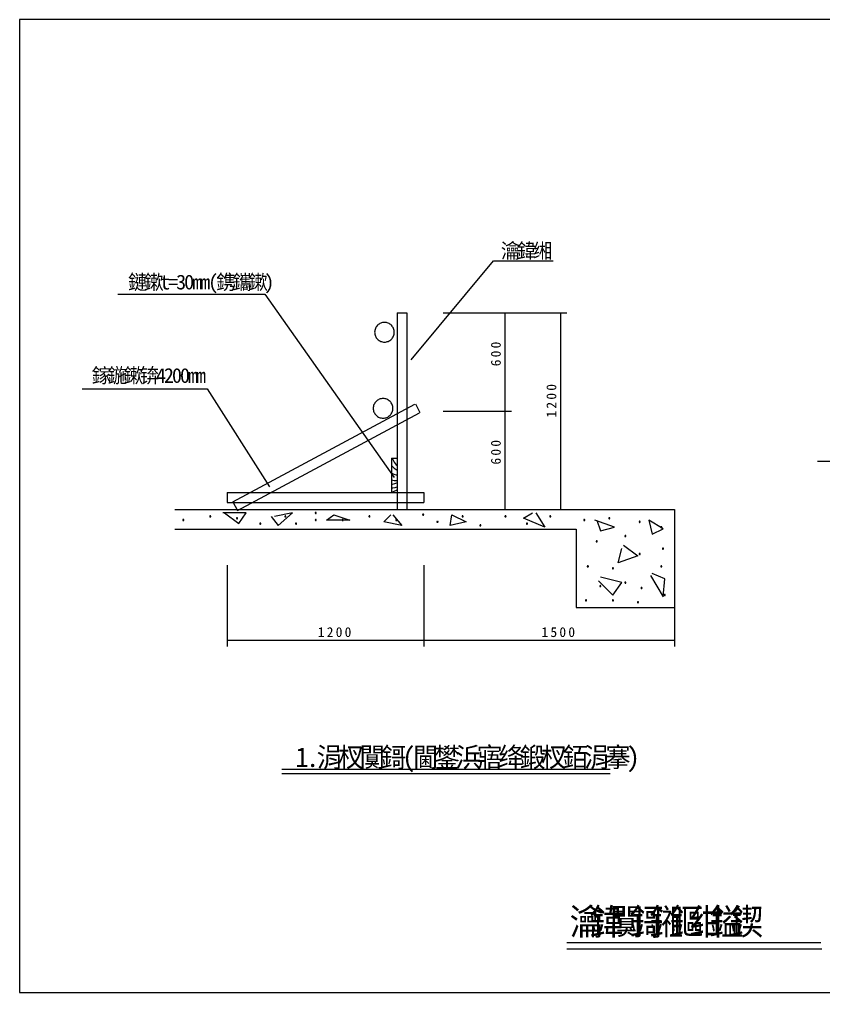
# Model space of a CAD drawing. Header units: metres. Extents: x 0 to 420, y 0 to 297.
# Drawn here: x 0 to 245.3, y 0 to 297 of the extents above; entities that cross this region are included whole.
import ezdxf

# ---------------------------------------------------------------- set-up
doc = ezdxf.new("R2010")
doc.units = ezdxf.units.M

msp = doc.modelspace()

# ---------------------------------------------------------------- linework, layer by layer
for p, q in [((420, 297), (0, 297)), ((0, 297), (0, 0)), ((119.55, 193.15), (144.62, 223.31)), ((144.62, 223.31), (162.85, 223.31)), ((29.99, 213.17), (74.91, 213.17)), ((74.91, 213.17), (114.33, 157.19)), ((115.24, 207.48), (115.24, 147.48)), ((115.24, 207.48), (118.24, 207.48)), ((118.24, 207.48), (118.24, 147.48)), ((129.23, 207.48), (167.04, 207.48)), ((129.23, 207.48), (150.09, 207.48)), ((148.09, 207.48), (148.09, 177.48)), ((165.04, 207.48), (165.04, 147.48)), ((19.12, 184.22), (57.24, 184.22)), ((57.24, 184.22), (76.27, 154.31)), ((65.08, 149.78), (120.65, 179.57)), ((120.8, 179.65), (122.2, 176.99)), ((66.48, 147.12), (122.06, 176.93)), ((129.23, 177.48), (150.09, 177.48)), ((129.23, 177.48), (150.09, 177.48)), ((148.09, 177.48), (148.09, 147.48)), ((113.55, 163.11), (113.55, 152.6)), ((113.55, 163.11), (115.24, 163.11)), ((243.54, 162.15), (272.08, 162.15)), ((63.36, 152.6), (123.36, 152.6)), ((63.36, 152.6), (63.36, 149.6)), ((123.36, 152.6), (123.36, 149.6)), ((63.36, 149.6), (123.36, 149.6)), ((65.08, 149.78), (66.48, 147.12)), ((47.37, 147.48), (199.86, 147.48)), ((69.12, 146.4), (62.02, 146.4)), ((62.56, 146.4), (66.93, 143.13)), ((66.93, 143.13), (69.12, 146.4)), ((83.31, 146.4), (77.85, 145.31)), ((78.95, 142.58), (83.31, 146.4)), ((93.69, 144.22), (95.87, 145.85)), ((95.87, 145.85), (100.79, 144.22)), ((111.16, 143.67), (113.35, 145.85)), ((113.89, 145.85), (116.62, 142.58)), ((129.23, 147.48), (150.09, 147.48)), ((129.23, 147.48), (167.04, 147.48)), ((131.37, 142.58), (131.91, 145.85)), ((131.91, 145.85), (136.28, 143.67)), ((153.75, 144.76), (156.49, 146.4)), ((157.58, 146.4), (160.31, 142.04)), ((199.86, 147.48), (199.86, 117.48)), ((76.76, 145.31), (78.95, 142.58)), ((100.79, 144.22), (93.69, 144.22)), ((116.62, 142.58), (111.16, 143.67)), ((136.28, 143.67), (131.37, 142.58)), ((160.31, 142.04), (153.75, 144.76)), ((181.6, 142.04), (175.6, 144.22)), ((176.14, 144.22), (177.24, 140.95)), ((191.98, 144.22), (193.07, 139.86)), ((196.35, 141.49), (191.98, 144.22)), ((47.37, 141.48), (169.86, 141.48)), ((169.86, 141.48), (169.86, 117.48)), ((177.24, 140.95), (181.6, 142.04)), ((193.07, 139.86), (196.35, 141.49)), ((182.7, 131.13), (183.79, 135.49)), ((184.33, 136.58), (188.7, 133.31)), ((188.7, 133.31), (182.7, 131.13)), ((63.36, 130.4), (63.36, 105.6)), ((123.36, 130.4), (123.36, 105.6)), ((123.36, 129.15), (123.36, 105.6)), ((196.89, 126.22), (193.07, 127.86)), ((199.86, 129.15), (199.86, 105.6)), ((176.69, 125.68), (181.06, 121.32)), ((183.79, 125.13), (177.24, 126.77)), ((181.06, 121.32), (183.79, 125.13)), ((192.53, 127.31), (196.35, 120.77)), ((196.35, 120.77), (196.89, 126.22)), ((169.86, 117.48), (199.86, 117.48)), ((63.36, 107.6), (123.36, 107.6)), ((123.36, 107.6), (199.86, 107.6)), ((80.01, 68.16), (180.23, 68.16)), ((80.01, 68.16), (180.23, 68.16)), ((80.01, 66.86), (180.23, 66.86)), ((166.96, 15.26), (244.5, 15.26)), ((166.96, 13.36), (244.81, 13.36)), ((0, 0), (420, 0))]:
    msp.add_line(p, q)
for points in [[(114.36, 201.53), (114.35, 201.82), (114.31, 202.11), (114.24, 202.4), (114.14, 202.67), (114.01, 202.94), (113.86, 203.19), (113.68, 203.43), (113.49, 203.65), (113.27, 203.85), (113.03, 204.02), (112.78, 204.17), (112.51, 204.3), (112.24, 204.4), (111.95, 204.47), (111.66, 204.51), (111.36, 204.53), (111.07, 204.51), (110.78, 204.47), (110.49, 204.4), (110.22, 204.3), (109.95, 204.17), (109.7, 204.02), (109.46, 203.85), (109.24, 203.65), (109.05, 203.43), (108.87, 203.19), (108.72, 202.94), (108.59, 202.67), (108.49, 202.4), (108.42, 202.11), (108.38, 201.82), (108.36, 201.53), (108.38, 201.23), (108.42, 200.94), (108.49, 200.66), (108.59, 200.38), (108.72, 200.11), (108.87, 199.86), (109.05, 199.62), (109.24, 199.41), (109.46, 199.21), (109.7, 199.03), (109.95, 198.88), (110.22, 198.75), (110.49, 198.66), (110.78, 198.58), (111.07, 198.54), (111.36, 198.53), (111.66, 198.54), (111.95, 198.58), (112.24, 198.66), (112.51, 198.75), (112.78, 198.88), (113.03, 199.03), (113.27, 199.21), (113.49, 199.41), (113.68, 199.62), (113.86, 199.86), (114.01, 200.11), (114.14, 200.38), (114.24, 200.66), (114.31, 200.94), (114.35, 201.23), (114.36, 201.53)], [(113.94, 178.31), (113.93, 178.6), (113.88, 178.89), (113.81, 179.18), (113.71, 179.45), (113.59, 179.72), (113.44, 179.97), (113.26, 180.21), (113.06, 180.43), (112.84, 180.62), (112.61, 180.8), (112.36, 180.95), (112.09, 181.08), (111.81, 181.18), (111.53, 181.25), (111.24, 181.29), (110.94, 181.31), (110.65, 181.29), (110.36, 181.25), (110.07, 181.18), (109.79, 181.08), (109.53, 180.95), (109.27, 180.8), (109.04, 180.62), (108.82, 180.43), (108.62, 180.21), (108.45, 179.97), (108.3, 179.72), (108.17, 179.45), (108.07, 179.18), (108, 178.89), (107.96, 178.6), (107.94, 178.31), (107.96, 178.01), (108, 177.72), (108.07, 177.43), (108.17, 177.16), (108.3, 176.89), (108.45, 176.64), (108.62, 176.4), (108.82, 176.18), (109.04, 175.99), (109.27, 175.81), (109.53, 175.66), (109.79, 175.53), (110.07, 175.43), (110.36, 175.36), (110.65, 175.32), (110.94, 175.31), (111.24, 175.32), (111.53, 175.36), (111.81, 175.43), (112.09, 175.53), (112.36, 175.66), (112.61, 175.81), (112.84, 175.99), (113.06, 176.18), (113.26, 176.4), (113.44, 176.64), (113.59, 176.89), (113.71, 177.16), (113.81, 177.43), (113.88, 177.72), (113.93, 178.01), (113.94, 178.31)], [(113.55, 160.82), (114.36, 160.08), (115.21, 159.45), (115.24, 159.43)], [(113.74, 163.11), (113.89, 162.7), (114.1, 162.26), (114.35, 161.84), (114.64, 161.44), (114.97, 161.08), (115.24, 160.83)], [(113.55, 158.53), (113.63, 158.48), (114.05, 158.28), (114.49, 158.13), (114.94, 158.01), (115.24, 157.97)], [(113.55, 156.48), (113.88, 156.39), (114.3, 156.33), (114.72, 156.31), (115.14, 156.33), (115.24, 156.34)], [(113.55, 155.14), (113.86, 155.2), (114.49, 155.35), (115.09, 155.57), (115.24, 155.63)], [(113.26, 152.6), (114.17, 152.94), (115.24, 153.43)], [(113.55, 154.05), (113.88, 154.08), (114.62, 154.19), (115.24, 154.34)], [(90.57, 146.4), (90.57, 146.42), (90.57, 146.43), (90.57, 146.45), (90.56, 146.46), (90.56, 146.48), (90.55, 146.49), (90.54, 146.5), (90.53, 146.51), (90.52, 146.52), (90.5, 146.53), (90.49, 146.54), (90.47, 146.55), (90.46, 146.55), (90.44, 146.56), (90.43, 146.56), (90.41, 146.56), (90.4, 146.56), (90.38, 146.56), (90.37, 146.55), (90.35, 146.55), (90.34, 146.54), (90.32, 146.53), (90.31, 146.52), (90.3, 146.51), (90.29, 146.5), (90.28, 146.49), (90.27, 146.48), (90.26, 146.46), (90.26, 146.45), (90.25, 146.43), (90.25, 146.42), (90.25, 146.4), (90.25, 146.4)], [(90.25, 146.4), (90.25, 146.38), (90.25, 146.37), (90.26, 146.35), (90.26, 146.34), (90.27, 146.32), (90.28, 146.31), (90.29, 146.3), (90.3, 146.28), (90.31, 146.27), (90.32, 146.26), (90.34, 146.26), (90.35, 146.25), (90.37, 146.24), (90.38, 146.24), (90.4, 146.24), (90.41, 146.24), (90.43, 146.24), (90.44, 146.24), (90.46, 146.24), (90.47, 146.25), (90.49, 146.26), (90.5, 146.26), (90.52, 146.27), (90.53, 146.28), (90.54, 146.3), (90.55, 146.31), (90.56, 146.32), (90.56, 146.34), (90.57, 146.35), (90.57, 146.37), (90.57, 146.38), (90.57, 146.4), (90.57, 146.4)], [(123.34, 145.85), (123.34, 145.87), (123.34, 145.89), (123.33, 145.9), (123.33, 145.92), (123.32, 145.93), (123.31, 145.94), (123.3, 145.96), (123.29, 145.97), (123.28, 145.98), (123.27, 145.99), (123.25, 146), (123.24, 146), (123.22, 146.01), (123.21, 146.01), (123.19, 146.02), (123.18, 146.02), (123.16, 146.02), (123.14, 146.01), (123.13, 146.01), (123.11, 146), (123.1, 146), (123.09, 145.99), (123.07, 145.98), (123.06, 145.97), (123.05, 145.96), (123.04, 145.94), (123.03, 145.93), (123.03, 145.92), (123.02, 145.9), (123.02, 145.89), (123.01, 145.87), (123.01, 145.85), (123.01, 145.85)], [(123.01, 145.85), (123.01, 145.84), (123.02, 145.82), (123.02, 145.81), (123.03, 145.79), (123.03, 145.78), (123.04, 145.76), (123.05, 145.75), (123.06, 145.74), (123.07, 145.73), (123.09, 145.72), (123.1, 145.71), (123.11, 145.7), (123.13, 145.7), (123.14, 145.69), (123.16, 145.69), (123.18, 145.69), (123.19, 145.69), (123.21, 145.69), (123.22, 145.7), (123.24, 145.7), (123.25, 145.71), (123.27, 145.72), (123.28, 145.73), (123.29, 145.74), (123.3, 145.75), (123.31, 145.76), (123.32, 145.78), (123.33, 145.79), (123.33, 145.81), (123.34, 145.82), (123.34, 145.84), (123.34, 145.85), (123.34, 145.85)], [(50.17, 144.22), (50.17, 144.23), (50.16, 144.25), (50.16, 144.27), (50.15, 144.28), (50.15, 144.29), (50.14, 144.31), (50.13, 144.32), (50.12, 144.33), (50.11, 144.34), (50.09, 144.35), (50.08, 144.36), (50.07, 144.37), (50.05, 144.37), (50.04, 144.38), (50.02, 144.38), (50, 144.38), (49.99, 144.38), (49.97, 144.38), (49.96, 144.37), (49.94, 144.37), (49.93, 144.36), (49.91, 144.35), (49.9, 144.34), (49.89, 144.33), (49.88, 144.32), (49.87, 144.31), (49.86, 144.29), (49.85, 144.28), (49.85, 144.27), (49.84, 144.25), (49.84, 144.23), (49.84, 144.22), (49.84, 144.22)], [(49.84, 144.22), (49.84, 144.2), (49.84, 144.19), (49.85, 144.17), (49.85, 144.16), (49.86, 144.14), (49.87, 144.13), (49.88, 144.12), (49.89, 144.1), (49.9, 144.09), (49.91, 144.08), (49.93, 144.07), (49.94, 144.07), (49.96, 144.06), (49.97, 144.06), (49.99, 144.06), (50, 144.06), (50.02, 144.06), (50.04, 144.06), (50.05, 144.06), (50.07, 144.07), (50.08, 144.07), (50.09, 144.08), (50.11, 144.09), (50.12, 144.1), (50.13, 144.12), (50.14, 144.13), (50.15, 144.14), (50.15, 144.16), (50.16, 144.17), (50.16, 144.19), (50.17, 144.2), (50.17, 144.22), (50.17, 144.22)], [(58.36, 145.31), (58.36, 145.32), (58.35, 145.34), (58.35, 145.36), (58.35, 145.37), (58.34, 145.39), (58.33, 145.4), (58.32, 145.41), (58.31, 145.42), (58.3, 145.43), (58.29, 145.44), (58.27, 145.45), (58.26, 145.46), (58.24, 145.46), (58.23, 145.47), (58.21, 145.47), (58.19, 145.47), (58.18, 145.47), (58.16, 145.47), (58.15, 145.46), (58.13, 145.46), (58.12, 145.45), (58.1, 145.44), (58.09, 145.43), (58.08, 145.42), (58.07, 145.41), (58.06, 145.4), (58.05, 145.39), (58.04, 145.37), (58.04, 145.36), (58.04, 145.34), (58.03, 145.32), (58.03, 145.31), (58.03, 145.31)], [(58.03, 145.31), (58.03, 145.29), (58.04, 145.28), (58.04, 145.26), (58.04, 145.25), (58.05, 145.23), (58.06, 145.22), (58.07, 145.21), (58.08, 145.19), (58.09, 145.18), (58.1, 145.17), (58.12, 145.17), (58.13, 145.16), (58.15, 145.15), (58.16, 145.15), (58.18, 145.15), (58.19, 145.15), (58.21, 145.15), (58.23, 145.15), (58.24, 145.15), (58.26, 145.16), (58.27, 145.17), (58.29, 145.17), (58.3, 145.18), (58.31, 145.19), (58.32, 145.21), (58.33, 145.22), (58.34, 145.23), (58.35, 145.25), (58.35, 145.26), (58.35, 145.28), (58.36, 145.29), (58.36, 145.31), (58.36, 145.31)], [(66.55, 144.76), (66.55, 144.78), (66.55, 144.8), (66.54, 144.81), (66.54, 144.83), (66.53, 144.84), (66.52, 144.85), (66.51, 144.87), (66.5, 144.88), (66.49, 144.89), (66.48, 144.9), (66.46, 144.91), (66.45, 144.91), (66.43, 144.92), (66.42, 144.92), (66.4, 144.93), (66.39, 144.93), (66.37, 144.93), (66.35, 144.92), (66.34, 144.92), (66.32, 144.91), (66.31, 144.91), (66.3, 144.9), (66.28, 144.89), (66.27, 144.88), (66.26, 144.87), (66.25, 144.85), (66.24, 144.84), (66.24, 144.83), (66.23, 144.81), (66.23, 144.8), (66.22, 144.78), (66.22, 144.76), (66.22, 144.76)], [(66.22, 144.76), (66.22, 144.75), (66.23, 144.73), (66.23, 144.72), (66.24, 144.7), (66.24, 144.69), (66.25, 144.67), (66.26, 144.66), (66.27, 144.65), (66.28, 144.64), (66.3, 144.63), (66.31, 144.62), (66.32, 144.61), (66.34, 144.61), (66.35, 144.6), (66.37, 144.6), (66.39, 144.6), (66.4, 144.6), (66.42, 144.6), (66.43, 144.61), (66.45, 144.61), (66.46, 144.62), (66.48, 144.63), (66.49, 144.64), (66.5, 144.65), (66.51, 144.66), (66.52, 144.67), (66.53, 144.69), (66.54, 144.7), (66.54, 144.72), (66.55, 144.73), (66.55, 144.75), (66.55, 144.76), (66.55, 144.76)], [(73.65, 143.13), (73.65, 143.14), (73.64, 143.16), (73.64, 143.17), (73.63, 143.19), (73.63, 143.2), (73.62, 143.22), (73.61, 143.23), (73.6, 143.24), (73.59, 143.25), (73.57, 143.26), (73.56, 143.27), (73.55, 143.28), (73.53, 143.28), (73.52, 143.29), (73.5, 143.29), (73.48, 143.29), (73.47, 143.29), (73.45, 143.29), (73.44, 143.28), (73.42, 143.28), (73.41, 143.27), (73.39, 143.26), (73.38, 143.25), (73.37, 143.24), (73.36, 143.23), (73.35, 143.22), (73.34, 143.2), (73.33, 143.19), (73.33, 143.17), (73.33, 143.16), (73.32, 143.14), (73.32, 143.13), (73.32, 143.13)], [(73.32, 143.13), (73.32, 143.11), (73.33, 143.1), (73.33, 143.08), (73.33, 143.07), (73.34, 143.05), (73.35, 143.04), (73.36, 143.02), (73.37, 143.01), (73.38, 143), (73.39, 142.99), (73.41, 142.98), (73.42, 142.98), (73.44, 142.97), (73.45, 142.97), (73.47, 142.97), (73.48, 142.97), (73.5, 142.97), (73.52, 142.97), (73.53, 142.97), (73.55, 142.98), (73.56, 142.98), (73.57, 142.99), (73.59, 143), (73.6, 143.01), (73.61, 143.02), (73.62, 143.04), (73.63, 143.05), (73.63, 143.07), (73.64, 143.08), (73.64, 143.1), (73.65, 143.11), (73.65, 143.13), (73.65, 143.13)], [(81.29, 145.31), (81.29, 145.32), (81.29, 145.34), (81.28, 145.36), (81.28, 145.37), (81.27, 145.39), (81.26, 145.4), (81.25, 145.41), (81.24, 145.42), (81.23, 145.43), (81.22, 145.44), (81.21, 145.45), (81.19, 145.46), (81.18, 145.46), (81.16, 145.47), (81.15, 145.47), (81.13, 145.47), (81.11, 145.47), (81.1, 145.47), (81.08, 145.46), (81.07, 145.46), (81.05, 145.45), (81.04, 145.44), (81.03, 145.43), (81.01, 145.42), (81, 145.41), (80.99, 145.4), (80.99, 145.39), (80.98, 145.37), (80.97, 145.36), (80.97, 145.34), (80.97, 145.32), (80.97, 145.31), (80.97, 145.31)], [(80.97, 145.31), (80.97, 145.29), (80.97, 145.28), (80.97, 145.26), (80.98, 145.25), (80.99, 145.23), (80.99, 145.22), (81, 145.21), (81.01, 145.19), (81.03, 145.18), (81.04, 145.17), (81.05, 145.17), (81.07, 145.16), (81.08, 145.15), (81.1, 145.15), (81.11, 145.15), (81.13, 145.15), (81.15, 145.15), (81.16, 145.15), (81.18, 145.15), (81.19, 145.16), (81.21, 145.17), (81.22, 145.17), (81.23, 145.18), (81.24, 145.19), (81.25, 145.21), (81.26, 145.22), (81.27, 145.23), (81.28, 145.25), (81.28, 145.26), (81.29, 145.28), (81.29, 145.29), (81.29, 145.31), (81.29, 145.31)], [(84.57, 143.13), (84.57, 143.14), (84.57, 143.16), (84.56, 143.17), (84.56, 143.19), (84.55, 143.2), (84.54, 143.22), (84.53, 143.23), (84.52, 143.24), (84.51, 143.25), (84.5, 143.26), (84.48, 143.27), (84.47, 143.28), (84.45, 143.28), (84.44, 143.29), (84.42, 143.29), (84.41, 143.29), (84.39, 143.29), (84.37, 143.29), (84.36, 143.28), (84.34, 143.28), (84.33, 143.27), (84.32, 143.26), (84.3, 143.25), (84.29, 143.24), (84.28, 143.23), (84.27, 143.22), (84.26, 143.2), (84.26, 143.19), (84.25, 143.17), (84.25, 143.16), (84.24, 143.14), (84.24, 143.13), (84.24, 143.13)], [(84.24, 143.13), (84.24, 143.11), (84.25, 143.1), (84.25, 143.08), (84.26, 143.07), (84.26, 143.05), (84.27, 143.04), (84.28, 143.02), (84.29, 143.01), (84.3, 143), (84.32, 142.99), (84.33, 142.98), (84.34, 142.98), (84.36, 142.97), (84.37, 142.97), (84.39, 142.97), (84.41, 142.97), (84.42, 142.97), (84.44, 142.97), (84.45, 142.97), (84.47, 142.98), (84.48, 142.98), (84.5, 142.99), (84.51, 143), (84.52, 143.01), (84.53, 143.02), (84.54, 143.04), (84.55, 143.05), (84.56, 143.07), (84.56, 143.08), (84.57, 143.1), (84.57, 143.11), (84.57, 143.13), (84.57, 143.13)], [(90.57, 144.22), (90.57, 144.23), (90.57, 144.25), (90.57, 144.27), (90.56, 144.28), (90.56, 144.29), (90.55, 144.31), (90.54, 144.32), (90.53, 144.33), (90.52, 144.34), (90.5, 144.35), (90.49, 144.36), (90.47, 144.37), (90.46, 144.37), (90.44, 144.38), (90.43, 144.38), (90.41, 144.38), (90.4, 144.38), (90.38, 144.38), (90.37, 144.37), (90.35, 144.37), (90.34, 144.36), (90.32, 144.35), (90.31, 144.34), (90.3, 144.33), (90.29, 144.32), (90.28, 144.31), (90.27, 144.29), (90.26, 144.28), (90.26, 144.27), (90.25, 144.25), (90.25, 144.23), (90.25, 144.22), (90.25, 144.22)], [(90.25, 144.22), (90.25, 144.2), (90.25, 144.19), (90.26, 144.17), (90.26, 144.16), (90.27, 144.14), (90.28, 144.13), (90.29, 144.12), (90.3, 144.1), (90.31, 144.09), (90.32, 144.08), (90.34, 144.07), (90.35, 144.07), (90.37, 144.06), (90.38, 144.06), (90.4, 144.06), (90.41, 144.06), (90.43, 144.06), (90.44, 144.06), (90.46, 144.06), (90.47, 144.07), (90.49, 144.07), (90.5, 144.08), (90.52, 144.09), (90.53, 144.1), (90.54, 144.12), (90.55, 144.13), (90.56, 144.14), (90.56, 144.16), (90.57, 144.17), (90.57, 144.19), (90.57, 144.2), (90.57, 144.22), (90.57, 144.22)], [(98.77, 144.22), (98.76, 144.23), (98.76, 144.25), (98.76, 144.27), (98.75, 144.28), (98.75, 144.29), (98.74, 144.31), (98.73, 144.32), (98.72, 144.33), (98.71, 144.34), (98.69, 144.35), (98.68, 144.36), (98.67, 144.37), (98.65, 144.37), (98.63, 144.38), (98.62, 144.38), (98.6, 144.38), (98.59, 144.38), (98.57, 144.38), (98.56, 144.37), (98.54, 144.37), (98.53, 144.36), (98.51, 144.35), (98.5, 144.34), (98.49, 144.33), (98.48, 144.32), (98.47, 144.31), (98.46, 144.29), (98.45, 144.28), (98.45, 144.27), (98.44, 144.25), (98.44, 144.23), (98.44, 144.22), (98.44, 144.22)], [(98.44, 144.22), (98.44, 144.2), (98.44, 144.19), (98.45, 144.17), (98.45, 144.16), (98.46, 144.14), (98.47, 144.13), (98.48, 144.12), (98.49, 144.1), (98.5, 144.09), (98.51, 144.08), (98.53, 144.07), (98.54, 144.07), (98.56, 144.06), (98.57, 144.06), (98.59, 144.06), (98.6, 144.06), (98.62, 144.06), (98.63, 144.06), (98.65, 144.06), (98.67, 144.07), (98.68, 144.07), (98.69, 144.08), (98.71, 144.09), (98.72, 144.1), (98.73, 144.12), (98.74, 144.13), (98.75, 144.14), (98.75, 144.16), (98.76, 144.17), (98.76, 144.19), (98.76, 144.2), (98.77, 144.22), (98.77, 144.22)], [(106.96, 145.31), (106.96, 145.32), (106.95, 145.34), (106.95, 145.36), (106.94, 145.37), (106.94, 145.39), (106.93, 145.4), (106.92, 145.41), (106.91, 145.42), (106.9, 145.43), (106.88, 145.44), (106.87, 145.45), (106.86, 145.46), (106.84, 145.46), (106.83, 145.47), (106.81, 145.47), (106.79, 145.47), (106.78, 145.47), (106.76, 145.47), (106.75, 145.46), (106.73, 145.46), (106.72, 145.45), (106.7, 145.44), (106.69, 145.43), (106.68, 145.42), (106.67, 145.41), (106.66, 145.4), (106.65, 145.39), (106.64, 145.37), (106.64, 145.36), (106.63, 145.34), (106.63, 145.32), (106.63, 145.31), (106.63, 145.31)], [(106.63, 145.31), (106.63, 145.29), (106.63, 145.28), (106.64, 145.26), (106.64, 145.25), (106.65, 145.23), (106.66, 145.22), (106.67, 145.21), (106.68, 145.19), (106.69, 145.18), (106.7, 145.17), (106.72, 145.17), (106.73, 145.16), (106.75, 145.15), (106.76, 145.15), (106.78, 145.15), (106.79, 145.15), (106.81, 145.15), (106.83, 145.15), (106.84, 145.15), (106.86, 145.16), (106.87, 145.17), (106.88, 145.17), (106.9, 145.18), (106.91, 145.19), (106.92, 145.21), (106.93, 145.22), (106.94, 145.23), (106.94, 145.25), (106.95, 145.26), (106.95, 145.28), (106.96, 145.29), (106.96, 145.31), (106.96, 145.31)], [(115.15, 144.22), (115.15, 144.23), (115.14, 144.25), (115.14, 144.27), (115.14, 144.28), (115.13, 144.29), (115.12, 144.31), (115.11, 144.32), (115.1, 144.33), (115.09, 144.34), (115.08, 144.35), (115.06, 144.36), (115.05, 144.37), (115.03, 144.37), (115.02, 144.38), (115, 144.38), (114.98, 144.38), (114.97, 144.38), (114.95, 144.38), (114.94, 144.37), (114.92, 144.37), (114.91, 144.36), (114.89, 144.35), (114.88, 144.34), (114.87, 144.33), (114.86, 144.32), (114.85, 144.31), (114.84, 144.29), (114.83, 144.28), (114.83, 144.27), (114.83, 144.25), (114.82, 144.23), (114.82, 144.22), (114.82, 144.22)], [(114.82, 144.22), (114.82, 144.2), (114.83, 144.19), (114.83, 144.17), (114.83, 144.16), (114.84, 144.14), (114.85, 144.13), (114.86, 144.12), (114.87, 144.1), (114.88, 144.09), (114.89, 144.08), (114.91, 144.07), (114.92, 144.07), (114.94, 144.06), (114.95, 144.06), (114.97, 144.06), (114.98, 144.06), (115, 144.06), (115.02, 144.06), (115.03, 144.06), (115.05, 144.07), (115.06, 144.07), (115.08, 144.08), (115.09, 144.09), (115.1, 144.1), (115.11, 144.12), (115.12, 144.13), (115.13, 144.14), (115.14, 144.16), (115.14, 144.17), (115.14, 144.19), (115.15, 144.2), (115.15, 144.22), (115.15, 144.22)], [(127.71, 143.67), (127.71, 143.69), (127.7, 143.7), (127.7, 143.72), (127.69, 143.74), (127.69, 143.75), (127.68, 143.76), (127.67, 143.78), (127.66, 143.79), (127.65, 143.8), (127.63, 143.81), (127.62, 143.82), (127.61, 143.82), (127.59, 143.83), (127.58, 143.83), (127.56, 143.83), (127.54, 143.84), (127.53, 143.83), (127.51, 143.83), (127.5, 143.83), (127.48, 143.82), (127.47, 143.82), (127.45, 143.81), (127.44, 143.8), (127.43, 143.79), (127.42, 143.78), (127.41, 143.76), (127.4, 143.75), (127.39, 143.74), (127.39, 143.72), (127.38, 143.7), (127.38, 143.69), (127.38, 143.67), (127.38, 143.67)], [(127.38, 143.67), (127.38, 143.66), (127.38, 143.64), (127.39, 143.63), (127.39, 143.61), (127.4, 143.6), (127.41, 143.58), (127.42, 143.57), (127.43, 143.56), (127.44, 143.55), (127.45, 143.54), (127.47, 143.53), (127.48, 143.52), (127.5, 143.52), (127.51, 143.51), (127.53, 143.51), (127.54, 143.51), (127.56, 143.51), (127.58, 143.51), (127.59, 143.52), (127.61, 143.52), (127.62, 143.53), (127.63, 143.54), (127.65, 143.55), (127.66, 143.56), (127.67, 143.57), (127.68, 143.58), (127.69, 143.6), (127.69, 143.61), (127.7, 143.63), (127.7, 143.64), (127.71, 143.66), (127.71, 143.67), (127.71, 143.67)], [(135.35, 145.31), (135.35, 145.32), (135.35, 145.34), (135.34, 145.36), (135.34, 145.37), (135.33, 145.39), (135.32, 145.4), (135.31, 145.41), (135.3, 145.42), (135.29, 145.43), (135.28, 145.44), (135.27, 145.45), (135.25, 145.46), (135.24, 145.46), (135.22, 145.47), (135.2, 145.47), (135.19, 145.47), (135.17, 145.47), (135.16, 145.47), (135.14, 145.46), (135.13, 145.46), (135.11, 145.45), (135.1, 145.44), (135.09, 145.43), (135.07, 145.42), (135.06, 145.41), (135.05, 145.4), (135.05, 145.39), (135.04, 145.37), (135.03, 145.36), (135.03, 145.34), (135.03, 145.32), (135.03, 145.31), (135.03, 145.31)], [(135.03, 145.31), (135.03, 145.29), (135.03, 145.28), (135.03, 145.26), (135.04, 145.25), (135.05, 145.23), (135.05, 145.22), (135.06, 145.21), (135.07, 145.19), (135.09, 145.18), (135.1, 145.17), (135.11, 145.17), (135.13, 145.16), (135.14, 145.15), (135.16, 145.15), (135.17, 145.15), (135.19, 145.15), (135.2, 145.15), (135.22, 145.15), (135.24, 145.15), (135.25, 145.16), (135.27, 145.17), (135.28, 145.17), (135.29, 145.18), (135.3, 145.19), (135.31, 145.21), (135.32, 145.22), (135.33, 145.23), (135.34, 145.25), (135.34, 145.26), (135.35, 145.28), (135.35, 145.29), (135.35, 145.31), (135.35, 145.31)], [(140.81, 142.58), (140.81, 142.6), (140.81, 142.61), (140.81, 142.63), (140.8, 142.64), (140.79, 142.66), (140.78, 142.67), (140.78, 142.69), (140.76, 142.7), (140.75, 142.71), (140.74, 142.72), (140.73, 142.73), (140.71, 142.73), (140.7, 142.74), (140.68, 142.74), (140.67, 142.74), (140.65, 142.74), (140.63, 142.74), (140.62, 142.74), (140.6, 142.74), (140.59, 142.73), (140.57, 142.73), (140.56, 142.72), (140.55, 142.71), (140.53, 142.7), (140.52, 142.69), (140.51, 142.67), (140.51, 142.66), (140.5, 142.64), (140.49, 142.63), (140.49, 142.61), (140.49, 142.6), (140.49, 142.58), (140.49, 142.58)], [(140.49, 142.58), (140.49, 142.57), (140.49, 142.55), (140.49, 142.54), (140.5, 142.52), (140.51, 142.51), (140.51, 142.49), (140.52, 142.48), (140.53, 142.47), (140.55, 142.46), (140.56, 142.45), (140.57, 142.44), (140.59, 142.43), (140.6, 142.43), (140.62, 142.42), (140.63, 142.42), (140.65, 142.42), (140.67, 142.42), (140.68, 142.42), (140.7, 142.43), (140.71, 142.43), (140.73, 142.44), (140.74, 142.45), (140.75, 142.46), (140.76, 142.47), (140.78, 142.48), (140.78, 142.49), (140.79, 142.51), (140.8, 142.52), (140.81, 142.54), (140.81, 142.55), (140.81, 142.57), (140.81, 142.58), (140.81, 142.58)], [(148.46, 145.31), (148.46, 145.32), (148.45, 145.34), (148.45, 145.36), (148.44, 145.37), (148.44, 145.39), (148.43, 145.4), (148.42, 145.41), (148.41, 145.42), (148.4, 145.43), (148.38, 145.44), (148.37, 145.45), (148.36, 145.46), (148.34, 145.46), (148.33, 145.47), (148.31, 145.47), (148.29, 145.47), (148.28, 145.47), (148.26, 145.47), (148.25, 145.46), (148.23, 145.46), (148.22, 145.45), (148.2, 145.44), (148.19, 145.43), (148.18, 145.42), (148.17, 145.41), (148.16, 145.4), (148.15, 145.39), (148.14, 145.37), (148.14, 145.36), (148.14, 145.34), (148.13, 145.32), (148.13, 145.31), (148.13, 145.31)], [(148.13, 145.31), (148.13, 145.29), (148.14, 145.28), (148.14, 145.26), (148.14, 145.25), (148.15, 145.23), (148.16, 145.22), (148.17, 145.21), (148.18, 145.19), (148.19, 145.18), (148.2, 145.17), (148.22, 145.17), (148.23, 145.16), (148.25, 145.15), (148.26, 145.15), (148.28, 145.15), (148.29, 145.15), (148.31, 145.15), (148.33, 145.15), (148.34, 145.15), (148.36, 145.16), (148.37, 145.17), (148.38, 145.17), (148.4, 145.18), (148.41, 145.19), (148.42, 145.21), (148.43, 145.22), (148.44, 145.23), (148.44, 145.25), (148.45, 145.26), (148.45, 145.28), (148.46, 145.29), (148.46, 145.31), (148.46, 145.31)], [(155.01, 143.13), (155.01, 143.14), (155.01, 143.16), (155, 143.17), (155, 143.19), (154.99, 143.2), (154.98, 143.22), (154.97, 143.23), (154.96, 143.24), (154.95, 143.25), (154.94, 143.26), (154.92, 143.27), (154.91, 143.28), (154.89, 143.28), (154.88, 143.29), (154.86, 143.29), (154.85, 143.29), (154.83, 143.29), (154.82, 143.29), (154.8, 143.28), (154.78, 143.28), (154.77, 143.27), (154.76, 143.26), (154.74, 143.25), (154.73, 143.24), (154.72, 143.23), (154.71, 143.22), (154.7, 143.2), (154.7, 143.19), (154.69, 143.17), (154.69, 143.16), (154.69, 143.14), (154.68, 143.13), (154.68, 143.13)], [(154.68, 143.13), (154.69, 143.11), (154.69, 143.1), (154.69, 143.08), (154.7, 143.07), (154.7, 143.05), (154.71, 143.04), (154.72, 143.02), (154.73, 143.01), (154.74, 143), (154.76, 142.99), (154.77, 142.98), (154.78, 142.98), (154.8, 142.97), (154.82, 142.97), (154.83, 142.97), (154.85, 142.97), (154.86, 142.97), (154.88, 142.97), (154.89, 142.97), (154.91, 142.98), (154.92, 142.98), (154.94, 142.99), (154.95, 143), (154.96, 143.01), (154.97, 143.02), (154.98, 143.04), (154.99, 143.05), (155, 143.07), (155, 143.08), (155.01, 143.1), (155.01, 143.11), (155.01, 143.13), (155.01, 143.13)], [(162.11, 145.31), (162.11, 145.32), (162.11, 145.34), (162.1, 145.36), (162.1, 145.37), (162.09, 145.39), (162.08, 145.4), (162.07, 145.41), (162.06, 145.42), (162.05, 145.43), (162.04, 145.44), (162.02, 145.45), (162.01, 145.46), (161.99, 145.46), (161.98, 145.47), (161.96, 145.47), (161.95, 145.47), (161.93, 145.47), (161.91, 145.47), (161.9, 145.46), (161.88, 145.46), (161.87, 145.45), (161.86, 145.44), (161.84, 145.43), (161.83, 145.42), (161.82, 145.41), (161.81, 145.4), (161.8, 145.39), (161.8, 145.37), (161.79, 145.36), (161.79, 145.34), (161.78, 145.32), (161.78, 145.31), (161.78, 145.31)], [(161.78, 145.31), (161.78, 145.29), (161.79, 145.28), (161.79, 145.26), (161.8, 145.25), (161.8, 145.23), (161.81, 145.22), (161.82, 145.21), (161.83, 145.19), (161.84, 145.18), (161.86, 145.17), (161.87, 145.17), (161.88, 145.16), (161.9, 145.15), (161.91, 145.15), (161.93, 145.15), (161.95, 145.15), (161.96, 145.15), (161.98, 145.15), (161.99, 145.15), (162.01, 145.16), (162.02, 145.17), (162.04, 145.17), (162.05, 145.18), (162.06, 145.19), (162.07, 145.21), (162.08, 145.22), (162.09, 145.23), (162.1, 145.25), (162.1, 145.26), (162.11, 145.28), (162.11, 145.29), (162.11, 145.31), (162.11, 145.31)], [(172.48, 144.22), (172.48, 144.23), (172.48, 144.25), (172.48, 144.27), (172.47, 144.28), (172.46, 144.29), (172.46, 144.31), (172.45, 144.32), (172.44, 144.33), (172.42, 144.34), (172.41, 144.35), (172.4, 144.36), (172.38, 144.37), (172.37, 144.37), (172.35, 144.38), (172.34, 144.38), (172.32, 144.38), (172.3, 144.38), (172.29, 144.38), (172.27, 144.37), (172.26, 144.37), (172.24, 144.36), (172.23, 144.35), (172.22, 144.34), (172.21, 144.33), (172.2, 144.32), (172.19, 144.31), (172.18, 144.29), (172.17, 144.28), (172.17, 144.27), (172.16, 144.25), (172.16, 144.23), (172.16, 144.22), (172.16, 144.22)], [(172.16, 144.22), (172.16, 144.2), (172.16, 144.19), (172.17, 144.17), (172.17, 144.16), (172.18, 144.14), (172.19, 144.13), (172.2, 144.12), (172.21, 144.1), (172.22, 144.09), (172.23, 144.08), (172.24, 144.07), (172.26, 144.07), (172.27, 144.06), (172.29, 144.06), (172.3, 144.06), (172.32, 144.06), (172.34, 144.06), (172.35, 144.06), (172.37, 144.06), (172.38, 144.07), (172.4, 144.07), (172.41, 144.08), (172.42, 144.09), (172.44, 144.1), (172.45, 144.12), (172.46, 144.13), (172.46, 144.14), (172.47, 144.16), (172.48, 144.17), (172.48, 144.19), (172.48, 144.2), (172.48, 144.22), (172.48, 144.22)], [(180.13, 144.76), (180.13, 144.78), (180.13, 144.8), (180.12, 144.81), (180.12, 144.83), (180.11, 144.84), (180.1, 144.85), (180.09, 144.87), (180.08, 144.88), (180.07, 144.89), (180.06, 144.9), (180.04, 144.91), (180.03, 144.91), (180.01, 144.92), (180, 144.92), (179.98, 144.93), (179.97, 144.93), (179.95, 144.93), (179.93, 144.92), (179.92, 144.92), (179.9, 144.91), (179.89, 144.91), (179.88, 144.9), (179.86, 144.89), (179.85, 144.88), (179.84, 144.87), (179.83, 144.85), (179.82, 144.84), (179.82, 144.83), (179.81, 144.81), (179.81, 144.8), (179.8, 144.78), (179.8, 144.76), (179.8, 144.76)], [(179.8, 144.76), (179.8, 144.75), (179.81, 144.73), (179.81, 144.72), (179.82, 144.7), (179.82, 144.69), (179.83, 144.67), (179.84, 144.66), (179.85, 144.65), (179.86, 144.64), (179.88, 144.63), (179.89, 144.62), (179.9, 144.61), (179.92, 144.61), (179.93, 144.6), (179.95, 144.6), (179.97, 144.6), (179.98, 144.6), (180, 144.6), (180.01, 144.61), (180.03, 144.61), (180.04, 144.62), (180.06, 144.63), (180.07, 144.64), (180.08, 144.65), (180.09, 144.66), (180.1, 144.67), (180.11, 144.69), (180.12, 144.7), (180.12, 144.72), (180.13, 144.73), (180.13, 144.75), (180.13, 144.76), (180.13, 144.76)], [(189.41, 143.67), (189.41, 143.69), (189.41, 143.7), (189.4, 143.72), (189.4, 143.74), (189.39, 143.75), (189.38, 143.76), (189.37, 143.78), (189.36, 143.79), (189.35, 143.8), (189.34, 143.81), (189.33, 143.82), (189.31, 143.82), (189.3, 143.83), (189.28, 143.83), (189.26, 143.83), (189.25, 143.84), (189.23, 143.83), (189.22, 143.83), (189.2, 143.83), (189.19, 143.82), (189.17, 143.82), (189.16, 143.81), (189.15, 143.8), (189.13, 143.79), (189.12, 143.78), (189.11, 143.76), (189.11, 143.75), (189.1, 143.74), (189.09, 143.72), (189.09, 143.7), (189.09, 143.69), (189.09, 143.67), (189.09, 143.67)], [(189.09, 143.67), (189.09, 143.66), (189.09, 143.64), (189.09, 143.63), (189.1, 143.61), (189.11, 143.6), (189.11, 143.58), (189.12, 143.57), (189.13, 143.56), (189.15, 143.55), (189.16, 143.54), (189.17, 143.53), (189.19, 143.52), (189.2, 143.52), (189.22, 143.51), (189.23, 143.51), (189.25, 143.51), (189.26, 143.51), (189.28, 143.51), (189.3, 143.52), (189.31, 143.52), (189.33, 143.53), (189.34, 143.54), (189.35, 143.55), (189.36, 143.56), (189.37, 143.57), (189.38, 143.58), (189.39, 143.6), (189.4, 143.61), (189.4, 143.63), (189.41, 143.64), (189.41, 143.66), (189.41, 143.67), (189.41, 143.67)], [(195.96, 142.04), (195.96, 142.05), (195.96, 142.07), (195.96, 142.08), (195.95, 142.1), (195.94, 142.11), (195.94, 142.13), (195.93, 142.14), (195.92, 142.15), (195.9, 142.16), (195.89, 142.17), (195.88, 142.18), (195.86, 142.19), (195.85, 142.19), (195.83, 142.2), (195.82, 142.2), (195.8, 142.2), (195.79, 142.2), (195.77, 142.2), (195.75, 142.19), (195.74, 142.19), (195.72, 142.18), (195.71, 142.17), (195.7, 142.16), (195.69, 142.15), (195.68, 142.14), (195.67, 142.13), (195.66, 142.11), (195.65, 142.1), (195.65, 142.08), (195.64, 142.07), (195.64, 142.05), (195.64, 142.04), (195.64, 142.04)], [(195.64, 142.04), (195.64, 142.02), (195.64, 142.01), (195.65, 141.99), (195.65, 141.97), (195.66, 141.96), (195.67, 141.95), (195.68, 141.93), (195.69, 141.92), (195.7, 141.91), (195.71, 141.9), (195.72, 141.89), (195.74, 141.89), (195.75, 141.88), (195.77, 141.88), (195.79, 141.88), (195.8, 141.87), (195.82, 141.88), (195.83, 141.88), (195.85, 141.88), (195.86, 141.89), (195.88, 141.89), (195.89, 141.9), (195.9, 141.91), (195.92, 141.92), (195.93, 141.93), (195.94, 141.95), (195.94, 141.96), (195.95, 141.97), (195.96, 141.99), (195.96, 142.01), (195.96, 142.02), (195.96, 142.04), (195.96, 142.04)], [(176.31, 137.68), (176.31, 137.69), (176.3, 137.71), (176.3, 137.72), (176.29, 137.74), (176.29, 137.75), (176.28, 137.77), (176.27, 137.78), (176.26, 137.79), (176.25, 137.8), (176.23, 137.81), (176.22, 137.82), (176.21, 137.83), (176.19, 137.83), (176.18, 137.83), (176.16, 137.84), (176.14, 137.84), (176.13, 137.84), (176.11, 137.83), (176.1, 137.83), (176.08, 137.83), (176.07, 137.82), (176.05, 137.81), (176.04, 137.8), (176.03, 137.79), (176.02, 137.78), (176.01, 137.77), (176, 137.75), (175.99, 137.74), (175.99, 137.72), (175.98, 137.71), (175.98, 137.69), (175.98, 137.68), (175.98, 137.68)], [(175.98, 137.68), (175.98, 137.66), (175.98, 137.64), (175.99, 137.63), (175.99, 137.61), (176, 137.6), (176.01, 137.58), (176.02, 137.57), (176.03, 137.56), (176.04, 137.55), (176.05, 137.54), (176.07, 137.53), (176.08, 137.52), (176.1, 137.52), (176.11, 137.52), (176.13, 137.51), (176.14, 137.51), (176.16, 137.51), (176.18, 137.52), (176.19, 137.52), (176.21, 137.52), (176.22, 137.53), (176.23, 137.54), (176.25, 137.55), (176.26, 137.56), (176.27, 137.57), (176.28, 137.58), (176.29, 137.6), (176.29, 137.61), (176.3, 137.63), (176.3, 137.64), (176.31, 137.66), (176.31, 137.68), (176.31, 137.68)], [(185.04, 139.31), (185.04, 139.33), (185.04, 139.34), (185.04, 139.36), (185.03, 139.37), (185.02, 139.39), (185.02, 139.4), (185.01, 139.41), (185, 139.43), (184.98, 139.44), (184.97, 139.45), (184.96, 139.45), (184.94, 139.46), (184.93, 139.47), (184.91, 139.47), (184.9, 139.47), (184.88, 139.47), (184.86, 139.47), (184.85, 139.47), (184.83, 139.47), (184.82, 139.46), (184.8, 139.45), (184.79, 139.45), (184.78, 139.44), (184.77, 139.43), (184.75, 139.41), (184.75, 139.4), (184.74, 139.39), (184.73, 139.37), (184.72, 139.36), (184.72, 139.34), (184.72, 139.33), (184.72, 139.31), (184.72, 139.31)], [(184.72, 139.31), (184.72, 139.29), (184.72, 139.28), (184.72, 139.26), (184.73, 139.25), (184.74, 139.23), (184.75, 139.22), (184.75, 139.21), (184.77, 139.2), (184.78, 139.19), (184.79, 139.18), (184.8, 139.17), (184.82, 139.16), (184.83, 139.16), (184.85, 139.15), (184.86, 139.15), (184.88, 139.15), (184.9, 139.15), (184.91, 139.15), (184.93, 139.16), (184.94, 139.16), (184.96, 139.17), (184.97, 139.18), (184.98, 139.19), (185, 139.2), (185.01, 139.21), (185.02, 139.22), (185.02, 139.23), (185.03, 139.25), (185.04, 139.26), (185.04, 139.28), (185.04, 139.29), (185.04, 139.31), (185.04, 139.31)], [(189.41, 133.86), (189.41, 133.87), (189.41, 133.89), (189.4, 133.91), (189.4, 133.92), (189.39, 133.93), (189.38, 133.95), (189.37, 133.96), (189.36, 133.97), (189.35, 133.98), (189.34, 133.99), (189.33, 134), (189.31, 134.01), (189.3, 134.01), (189.28, 134.02), (189.26, 134.02), (189.25, 134.02), (189.23, 134.02), (189.22, 134.02), (189.2, 134.01), (189.19, 134.01), (189.17, 134), (189.16, 133.99), (189.15, 133.98), (189.13, 133.97), (189.12, 133.96), (189.11, 133.95), (189.11, 133.93), (189.1, 133.92), (189.09, 133.91), (189.09, 133.89), (189.09, 133.87), (189.09, 133.86), (189.09, 133.86)], [(189.09, 133.86), (189.09, 133.84), (189.09, 133.83), (189.09, 133.81), (189.1, 133.8), (189.11, 133.78), (189.11, 133.77), (189.12, 133.76), (189.13, 133.74), (189.15, 133.73), (189.16, 133.72), (189.17, 133.71), (189.19, 133.71), (189.2, 133.7), (189.22, 133.7), (189.23, 133.7), (189.25, 133.7), (189.26, 133.7), (189.28, 133.7), (189.3, 133.7), (189.31, 133.71), (189.33, 133.71), (189.34, 133.72), (189.35, 133.73), (189.36, 133.74), (189.37, 133.76), (189.38, 133.77), (189.39, 133.78), (189.4, 133.8), (189.4, 133.81), (189.41, 133.83), (189.41, 133.84), (189.41, 133.86), (189.41, 133.86)], [(196.51, 135.49), (196.51, 135.51), (196.51, 135.53), (196.5, 135.54), (196.5, 135.56), (196.49, 135.57), (196.48, 135.58), (196.47, 135.6), (196.46, 135.61), (196.45, 135.62), (196.44, 135.63), (196.42, 135.64), (196.41, 135.64), (196.39, 135.65), (196.38, 135.65), (196.36, 135.66), (196.35, 135.66), (196.33, 135.66), (196.32, 135.65), (196.3, 135.65), (196.29, 135.64), (196.27, 135.64), (196.26, 135.63), (196.24, 135.62), (196.23, 135.61), (196.22, 135.6), (196.21, 135.58), (196.2, 135.57), (196.2, 135.56), (196.19, 135.54), (196.19, 135.53), (196.19, 135.51), (196.18, 135.49), (196.18, 135.49)], [(196.18, 135.49), (196.19, 135.48), (196.19, 135.46), (196.19, 135.45), (196.2, 135.43), (196.2, 135.42), (196.21, 135.4), (196.22, 135.39), (196.23, 135.38), (196.24, 135.37), (196.26, 135.36), (196.27, 135.35), (196.29, 135.34), (196.3, 135.34), (196.32, 135.33), (196.33, 135.33), (196.35, 135.33), (196.36, 135.33), (196.38, 135.33), (196.39, 135.34), (196.41, 135.34), (196.42, 135.35), (196.44, 135.36), (196.45, 135.37), (196.46, 135.38), (196.47, 135.39), (196.48, 135.4), (196.49, 135.42), (196.5, 135.43), (196.5, 135.45), (196.51, 135.46), (196.51, 135.48), (196.51, 135.49), (196.51, 135.49)], [(173.58, 130.04), (173.57, 130.06), (173.57, 130.07), (173.57, 130.09), (173.56, 130.1), (173.56, 130.12), (173.55, 130.13), (173.54, 130.14), (173.53, 130.16), (173.52, 130.17), (173.5, 130.18), (173.49, 130.18), (173.48, 130.19), (173.46, 130.2), (173.44, 130.2), (173.43, 130.2), (173.41, 130.2), (173.4, 130.2), (173.38, 130.2), (173.37, 130.2), (173.35, 130.19), (173.34, 130.18), (173.32, 130.18), (173.31, 130.17), (173.3, 130.16), (173.29, 130.14), (173.28, 130.13), (173.27, 130.12), (173.26, 130.1), (173.26, 130.09), (173.25, 130.07), (173.25, 130.06), (173.25, 130.04), (173.25, 130.04)], [(173.25, 130.04), (173.25, 130.03), (173.25, 130.01), (173.26, 129.99), (173.26, 129.98), (173.27, 129.96), (173.28, 129.95), (173.29, 129.94), (173.3, 129.93), (173.31, 129.92), (173.32, 129.91), (173.34, 129.9), (173.35, 129.89), (173.37, 129.89), (173.38, 129.88), (173.4, 129.88), (173.41, 129.88), (173.43, 129.88), (173.44, 129.88), (173.46, 129.89), (173.48, 129.89), (173.49, 129.9), (173.5, 129.91), (173.52, 129.92), (173.53, 129.93), (173.54, 129.94), (173.55, 129.95), (173.56, 129.96), (173.56, 129.98), (173.57, 129.99), (173.57, 130.01), (173.57, 130.03), (173.58, 130.04), (173.58, 130.04)], [(181.22, 129.5), (181.22, 129.51), (181.22, 129.53), (181.21, 129.54), (181.21, 129.56), (181.2, 129.57), (181.19, 129.59), (181.18, 129.6), (181.17, 129.61), (181.16, 129.62), (181.15, 129.63), (181.13, 129.64), (181.12, 129.65), (181.11, 129.65), (181.09, 129.66), (181.07, 129.66), (181.06, 129.66), (181.04, 129.66), (181.03, 129.66), (181.01, 129.65), (181, 129.65), (180.98, 129.64), (180.97, 129.63), (180.95, 129.62), (180.94, 129.61), (180.93, 129.6), (180.92, 129.59), (180.91, 129.57), (180.91, 129.56), (180.9, 129.54), (180.9, 129.53), (180.9, 129.51), (180.9, 129.5), (180.9, 129.5)], [(180.9, 129.5), (180.9, 129.48), (180.9, 129.46), (180.9, 129.45), (180.91, 129.43), (180.91, 129.42), (180.92, 129.41), (180.93, 129.39), (180.94, 129.38), (180.95, 129.37), (180.97, 129.36), (180.98, 129.35), (181, 129.35), (181.01, 129.34), (181.03, 129.34), (181.04, 129.33), (181.06, 129.33), (181.07, 129.33), (181.09, 129.34), (181.11, 129.34), (181.12, 129.35), (181.13, 129.35), (181.15, 129.36), (181.16, 129.37), (181.17, 129.38), (181.18, 129.39), (181.19, 129.41), (181.2, 129.42), (181.21, 129.43), (181.21, 129.45), (181.22, 129.46), (181.22, 129.48), (181.22, 129.5), (181.22, 129.5)], [(195.96, 130.04), (195.96, 130.06), (195.96, 130.07), (195.96, 130.09), (195.95, 130.1), (195.94, 130.12), (195.94, 130.13), (195.93, 130.14), (195.92, 130.16), (195.9, 130.17), (195.89, 130.18), (195.88, 130.18), (195.86, 130.19), (195.85, 130.2), (195.83, 130.2), (195.82, 130.2), (195.8, 130.2), (195.79, 130.2), (195.77, 130.2), (195.75, 130.2), (195.74, 130.19), (195.72, 130.18), (195.71, 130.18), (195.7, 130.17), (195.69, 130.16), (195.68, 130.14), (195.67, 130.13), (195.66, 130.12), (195.65, 130.1), (195.65, 130.09), (195.64, 130.07), (195.64, 130.06), (195.64, 130.04), (195.64, 130.04)], [(195.64, 130.04), (195.64, 130.03), (195.64, 130.01), (195.65, 129.99), (195.65, 129.98), (195.66, 129.96), (195.67, 129.95), (195.68, 129.94), (195.69, 129.93), (195.7, 129.92), (195.71, 129.91), (195.72, 129.9), (195.74, 129.89), (195.75, 129.89), (195.77, 129.88), (195.79, 129.88), (195.8, 129.88), (195.82, 129.88), (195.83, 129.88), (195.85, 129.89), (195.86, 129.89), (195.88, 129.9), (195.89, 129.91), (195.9, 129.92), (195.92, 129.93), (195.93, 129.94), (195.94, 129.95), (195.94, 129.96), (195.95, 129.98), (195.96, 129.99), (195.96, 130.01), (195.96, 130.03), (195.96, 130.04), (195.96, 130.04)], [(185.04, 125.13), (185.04, 125.15), (185.04, 125.17), (185.04, 125.18), (185.03, 125.2), (185.02, 125.21), (185.02, 125.22), (185.01, 125.24), (185, 125.25), (184.98, 125.26), (184.97, 125.27), (184.96, 125.28), (184.94, 125.28), (184.93, 125.29), (184.91, 125.29), (184.9, 125.3), (184.88, 125.3), (184.86, 125.3), (184.85, 125.29), (184.83, 125.29), (184.82, 125.28), (184.8, 125.28), (184.79, 125.27), (184.78, 125.26), (184.77, 125.25), (184.75, 125.24), (184.75, 125.22), (184.74, 125.21), (184.73, 125.2), (184.72, 125.18), (184.72, 125.17), (184.72, 125.15), (184.72, 125.13), (184.72, 125.13)], [(184.72, 125.13), (184.72, 125.12), (184.72, 125.1), (184.72, 125.09), (184.73, 125.07), (184.74, 125.06), (184.75, 125.04), (184.75, 125.03), (184.77, 125.02), (184.78, 125.01), (184.79, 125), (184.8, 124.99), (184.82, 124.98), (184.83, 124.98), (184.85, 124.97), (184.86, 124.97), (184.88, 124.97), (184.9, 124.97), (184.91, 124.97), (184.93, 124.98), (184.94, 124.98), (184.96, 124.99), (184.97, 125), (184.98, 125.01), (185, 125.02), (185.01, 125.03), (185.02, 125.04), (185.02, 125.06), (185.03, 125.07), (185.04, 125.09), (185.04, 125.1), (185.04, 125.12), (185.04, 125.13), (185.04, 125.13)], [(177.4, 124.04), (177.4, 124.06), (177.39, 124.08), (177.39, 124.09), (177.39, 124.11), (177.38, 124.12), (177.37, 124.13), (177.36, 124.15), (177.35, 124.16), (177.34, 124.17), (177.33, 124.18), (177.31, 124.19), (177.3, 124.19), (177.28, 124.2), (177.27, 124.2), (177.25, 124.21), (177.24, 124.21), (177.22, 124.21), (177.2, 124.2), (177.19, 124.2), (177.17, 124.19), (177.16, 124.19), (177.15, 124.18), (177.13, 124.17), (177.12, 124.16), (177.11, 124.15), (177.1, 124.13), (177.09, 124.12), (177.09, 124.11), (177.08, 124.09), (177.08, 124.08), (177.07, 124.06), (177.07, 124.04), (177.07, 124.04)], [(177.07, 124.04), (177.07, 124.03), (177.08, 124.01), (177.08, 124), (177.09, 123.98), (177.09, 123.97), (177.1, 123.95), (177.11, 123.94), (177.12, 123.93), (177.13, 123.92), (177.15, 123.91), (177.16, 123.9), (177.17, 123.89), (177.19, 123.89), (177.2, 123.88), (177.22, 123.88), (177.24, 123.88), (177.25, 123.88), (177.27, 123.88), (177.28, 123.89), (177.3, 123.89), (177.31, 123.9), (177.33, 123.91), (177.34, 123.92), (177.35, 123.93), (177.36, 123.94), (177.37, 123.95), (177.38, 123.97), (177.39, 123.98), (177.39, 124), (177.39, 124.01), (177.4, 124.03), (177.4, 124.04), (177.4, 124.04)], [(189.96, 123.5), (189.96, 123.51), (189.95, 123.53), (189.95, 123.55), (189.94, 123.56), (189.94, 123.57), (189.93, 123.59), (189.92, 123.6), (189.91, 123.61), (189.9, 123.62), (189.89, 123.63), (189.87, 123.64), (189.86, 123.65), (189.84, 123.65), (189.83, 123.66), (189.81, 123.66), (189.79, 123.66), (189.78, 123.66), (189.76, 123.66), (189.75, 123.65), (189.73, 123.65), (189.72, 123.64), (189.7, 123.63), (189.69, 123.62), (189.68, 123.61), (189.67, 123.6), (189.66, 123.59), (189.65, 123.57), (189.64, 123.56), (189.64, 123.55), (189.64, 123.53), (189.63, 123.51), (189.63, 123.5), (189.63, 123.5)], [(189.63, 123.5), (189.63, 123.48), (189.64, 123.47), (189.64, 123.45), (189.64, 123.44), (189.65, 123.42), (189.66, 123.41), (189.67, 123.4), (189.68, 123.38), (189.69, 123.37), (189.7, 123.36), (189.72, 123.35), (189.73, 123.35), (189.75, 123.34), (189.76, 123.34), (189.78, 123.34), (189.79, 123.34), (189.81, 123.34), (189.83, 123.34), (189.84, 123.34), (189.86, 123.35), (189.87, 123.35), (189.89, 123.36), (189.9, 123.37), (189.91, 123.38), (189.92, 123.4), (189.93, 123.41), (189.94, 123.42), (189.94, 123.44), (189.95, 123.45), (189.95, 123.47), (189.96, 123.48), (189.96, 123.5), (189.96, 123.5)], [(173.03, 119.68), (173.03, 119.7), (173.03, 119.71), (173.02, 119.73), (173.02, 119.74), (173.01, 119.76), (173, 119.77), (172.99, 119.78), (172.98, 119.8), (172.97, 119.81), (172.96, 119.82), (172.94, 119.82), (172.93, 119.83), (172.91, 119.84), (172.9, 119.84), (172.88, 119.84), (172.87, 119.84), (172.85, 119.84), (172.84, 119.84), (172.82, 119.84), (172.8, 119.83), (172.79, 119.82), (172.78, 119.82), (172.76, 119.81), (172.75, 119.8), (172.74, 119.78), (172.73, 119.77), (172.72, 119.76), (172.72, 119.74), (172.71, 119.73), (172.71, 119.71), (172.71, 119.7), (172.7, 119.68), (172.7, 119.68)], [(172.7, 119.68), (172.71, 119.67), (172.71, 119.65), (172.71, 119.63), (172.72, 119.62), (172.72, 119.6), (172.73, 119.59), (172.74, 119.58), (172.75, 119.57), (172.76, 119.56), (172.78, 119.55), (172.79, 119.54), (172.8, 119.53), (172.82, 119.53), (172.84, 119.52), (172.85, 119.52), (172.87, 119.52), (172.88, 119.52), (172.9, 119.52), (172.91, 119.53), (172.93, 119.53), (172.94, 119.54), (172.96, 119.55), (172.97, 119.56), (172.98, 119.57), (172.99, 119.58), (173, 119.59), (173.01, 119.6), (173.02, 119.62), (173.02, 119.63), (173.03, 119.65), (173.03, 119.67), (173.03, 119.68), (173.03, 119.68)], [(181.22, 119.68), (181.22, 119.7), (181.22, 119.71), (181.21, 119.73), (181.21, 119.74), (181.2, 119.76), (181.19, 119.77), (181.18, 119.78), (181.17, 119.8), (181.16, 119.81), (181.15, 119.82), (181.13, 119.82), (181.12, 119.83), (181.11, 119.84), (181.09, 119.84), (181.07, 119.84), (181.06, 119.84), (181.04, 119.84), (181.03, 119.84), (181.01, 119.84), (181, 119.83), (180.98, 119.82), (180.97, 119.82), (180.95, 119.81), (180.94, 119.8), (180.93, 119.78), (180.92, 119.77), (180.91, 119.76), (180.91, 119.74), (180.9, 119.73), (180.9, 119.71), (180.9, 119.7), (180.9, 119.68), (180.9, 119.68)], [(180.9, 119.68), (180.9, 119.67), (180.9, 119.65), (180.9, 119.63), (180.91, 119.62), (180.91, 119.6), (180.92, 119.59), (180.93, 119.58), (180.94, 119.57), (180.95, 119.56), (180.97, 119.55), (180.98, 119.54), (181, 119.53), (181.01, 119.53), (181.03, 119.52), (181.04, 119.52), (181.06, 119.52), (181.07, 119.52), (181.09, 119.52), (181.11, 119.53), (181.12, 119.53), (181.13, 119.54), (181.15, 119.55), (181.16, 119.56), (181.17, 119.57), (181.18, 119.58), (181.19, 119.59), (181.2, 119.6), (181.21, 119.62), (181.21, 119.63), (181.22, 119.65), (181.22, 119.67), (181.22, 119.68), (181.22, 119.68)], [(188.87, 119.14), (188.86, 119.15), (188.86, 119.17), (188.86, 119.18), (188.85, 119.2), (188.85, 119.21), (188.84, 119.23), (188.83, 119.24), (188.82, 119.25), (188.81, 119.26), (188.79, 119.27), (188.78, 119.28), (188.76, 119.29), (188.75, 119.29), (188.73, 119.3), (188.72, 119.3), (188.7, 119.3), (188.69, 119.3), (188.67, 119.3), (188.66, 119.29), (188.64, 119.29), (188.63, 119.28), (188.61, 119.27), (188.6, 119.26), (188.59, 119.25), (188.58, 119.24), (188.57, 119.23), (188.56, 119.21), (188.55, 119.2), (188.55, 119.18), (188.54, 119.17), (188.54, 119.15), (188.54, 119.14), (188.54, 119.14)], [(188.54, 119.14), (188.54, 119.12), (188.54, 119.1), (188.55, 119.09), (188.55, 119.07), (188.56, 119.06), (188.57, 119.05), (188.58, 119.03), (188.59, 119.02), (188.6, 119.01), (188.61, 119), (188.63, 118.99), (188.64, 118.99), (188.66, 118.98), (188.67, 118.98), (188.69, 118.97), (188.7, 118.97), (188.72, 118.97), (188.73, 118.98), (188.75, 118.98), (188.76, 118.99), (188.78, 118.99), (188.79, 119), (188.81, 119.01), (188.82, 119.02), (188.83, 119.03), (188.84, 119.05), (188.85, 119.06), (188.85, 119.07), (188.86, 119.09), (188.86, 119.1), (188.86, 119.12), (188.87, 119.14), (188.87, 119.14)], [(197.06, 121.32), (197.06, 121.33), (197.05, 121.35), (197.05, 121.36), (197.04, 121.38), (197.04, 121.39), (197.03, 121.41), (197.02, 121.42), (197.01, 121.43), (197, 121.44), (196.98, 121.45), (196.97, 121.46), (196.96, 121.47), (196.94, 121.47), (196.93, 121.48), (196.91, 121.48), (196.89, 121.48), (196.88, 121.48), (196.86, 121.48), (196.85, 121.47), (196.83, 121.47), (196.82, 121.46), (196.8, 121.45), (196.79, 121.44), (196.78, 121.43), (196.77, 121.42), (196.76, 121.41), (196.75, 121.39), (196.74, 121.38), (196.74, 121.36), (196.73, 121.35), (196.73, 121.33), (196.73, 121.32), (196.73, 121.32)], [(196.73, 121.32), (196.73, 121.3), (196.73, 121.29), (196.74, 121.27), (196.74, 121.25), (196.75, 121.24), (196.76, 121.23), (196.77, 121.21), (196.78, 121.2), (196.79, 121.19), (196.8, 121.18), (196.82, 121.17), (196.83, 121.17), (196.85, 121.16), (196.86, 121.16), (196.88, 121.16), (196.89, 121.15), (196.91, 121.16), (196.93, 121.16), (196.94, 121.16), (196.96, 121.17), (196.97, 121.17), (196.98, 121.18), (197, 121.19), (197.01, 121.2), (197.02, 121.21), (197.03, 121.23), (197.04, 121.24), (197.04, 121.25), (197.05, 121.27), (197.05, 121.29), (197.06, 121.3), (197.06, 121.32), (197.06, 121.32)]]:
    msp.add_lwpolyline(points)

# ---------------------------------------------------------------- texts
for s, height, p in [('瀹', 4.5, (146.9, 224.14)), ('鍏', 4.5, (151.79, 224.14)), ('缃', 4.5, (156.69, 224.14)), ('鏈', 4.5, (33.12, 214.6)), ('鏉', 4.5, (38.02, 214.6)), ('鎸', 4.5, (60.03, 214.6)), ('鑴', 4.5, (64.92, 214.6)), ('鏉', 4.5, (69.81, 214.6)), ('t', 4.5, (42.91, 214.6)), ('=', 4.5, (45.35, 214.6)), ('3', 4.5, (47.8, 214.6)), ('0', 4.5, (50.24, 214.6)), ('m', 4.5, (52.69, 214.6)), ('m', 4.5, (55.14, 214.6)), ('(', 4.5, (57.58, 214.6)), (')', 4.5, (74.7, 214.6)), ('鎵', 4.5, (22.06, 186.09)), ('鍦', 4.5, (26.95, 186.09)), ('鏉', 4.5, (31.85, 186.09)), ('锛', 4.5, (36.74, 186.09)), ('4', 4.5, (41.63, 186.09)), ('2', 4.5, (44.07, 186.09)), ('0', 4.5, (46.52, 186.09)), ('0', 4.5, (48.97, 186.09)), ('m', 4.5, (51.41, 186.09)), ('m', 4.5, (53.86, 186.09)), ('1', 3, (91.04, 108.51)), ('2', 3, (93.76, 108.51)), ('0', 3, (96.49, 108.51)), ('0', 3, (99.22, 108.51)), ('1', 3, (159.29, 108.51)), ('5', 3, (162.01, 108.51)), ('0', 3, (164.74, 108.51)), ('0', 3, (167.47, 108.51)), ('1', 6, (84.16, 68.83)), ('涓', 6, (90.68, 68.83)), ('杈', 6, (97.2, 68.83)), ('闃', 6, (103.72, 68.83)), ('鎶', 6, (110.24, 68.83)), ('(', 6, (116.77, 68.83)), ('閫', 6, (120.03, 68.83)), ('鐢', 6, (126.55, 68.83)), ('浜', 6, (133.07, 68.83)), ('寤', 6, (139.59, 68.83)), ('绛', 6, (146.11, 68.83)), ('鍛', 6, (152.63, 68.83)), ('杈', 6, (159.16, 68.83)), ('銆', 6, (165.68, 68.83)), ('涓', 6, (172.2, 68.83)), ('搴', 6, (178.72, 68.83)), (')', 6, (185.24, 68.83)), ('.', 6, (87.42, 68.83)), ('瀹', 8, (167.87, 17.61)), ('鍏', 8, (173.95, 17.61)), ('鎶', 8, (186.13, 17.61)), ('鎺', 8, (192.21, 17.61)), ('鏂', 8, (198.3, 17.61)), ('绀', 8, (204.39, 17.61)), ('鎰', 8, (210.48, 17.61)), ('鍥', 8, (216.56, 17.61)), ('闃', 8, (180.04, 17.61))]:
    msp.add_text(s, height=height).set_placement(p)
for s, p in [('0', (146.84, 196.61)), ('0', (146.84, 193.88)), ('6', (146.84, 191.15)), ('0', (163.79, 183.69)), ('0', (163.79, 180.96)), ('2', (163.79, 178.23)), ('1', (163.79, 175.51)), ('0', (146.84, 166.61)), ('0', (146.84, 163.88)), ('6', (146.84, 161.15))]:
    msp.add_text(s, height=3, rotation=90).set_placement(p)

doc.saveas('drawing.dxf')
